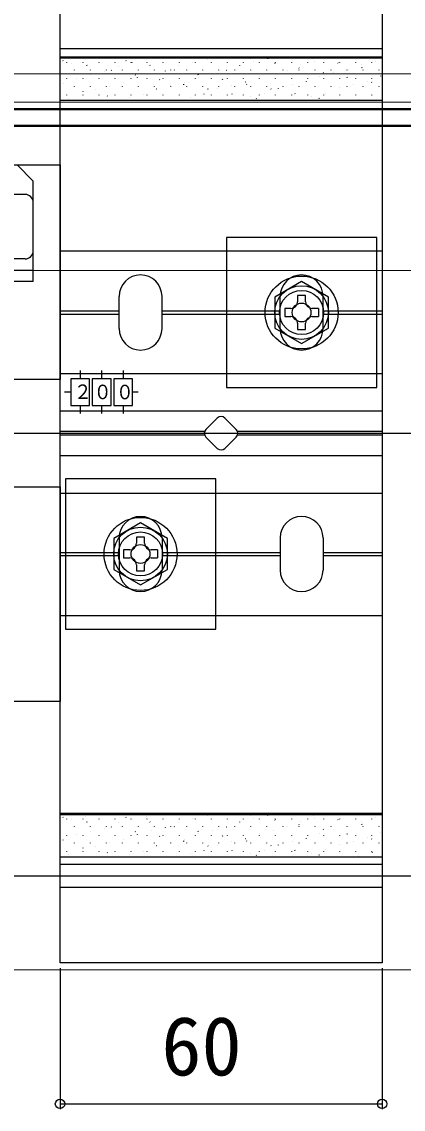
# Model space of a CAD drawing. Units: millimetres, scale not verified. Extents: x -875 to 875, y -1299 to 1293.
# Drawn here: x 96.9 to 167.9, y 760.2 to 962.9 of the extents above; entities that cross this region are included whole.
import ezdxf
from ezdxf.enums import TextEntityAlignment as Align

# ---------------------------------------------------------------- set-up
doc = ezdxf.new("R2010")
doc.units = ezdxf.units.MM
doc.header["$LTSCALE"] = 8
doc.layers.add('0-4_YKK_12', color=2, linetype='Continuous', lineweight=18)
for name, color, linetype in [('0-5_YKK_13', 4, 'Continuous'), ('0-7_YKK_D', 6, 'Continuous'), ('0-9_YSS_K', 3, 'Continuous')]:
    doc.layers.add(name, color=color, linetype=linetype)
doc.styles.add('ＭＳ ゴシック', font='')
doc.styles.get('ＭＳ ゴシック').set_extended_font_data('MS Gothic')

msp = doc.modelspace()

# ---------------------------------------------------------------- linework, layer by layer
at = {"layer": '0-4_YKK_12'}
for p, q in [((825.228, 953.2), (-285.5, 953.2)), ((389, 947.9), (69, 947.9)), ((389, 946.7), (69, 946.7)), ((389, 943.4), (69, 943.4)), ((389, 916.5), (69, 916.5)), ((-96, 786.2), (194.152, 786.2))]:
    msp.add_line(p, q, dxfattribs=at)
at = {"layer": '0-5_YKK_13'}
for p, q in [((104, 957.903), (164, 957.903)), ((104, 956.376), (164, 956.376)), ((104, 948.215), (104, 956.376)), ((104, 956.189), (164, 956.189)), ((104.575, 955.583), (104.52, 955.666)), ((105.299, 955.291), (105.299, 955.341)), ((106.083, 955.182), (106.079, 955.191)), ((108.289, 955.291), (108.289, 955.341)), ((108.712, 955.781), (108.708, 955.79)), ((109.079, 954.699), (109.023, 954.782)), ((111.279, 955.291), (111.279, 955.341)), ((114.269, 955.291), (114.269, 955.341)), ((116.305, 955.619), (116.25, 955.702)), ((117.259, 955.291), (117.259, 955.341)), ((117.419, 955.259), (117.416, 955.268)), ((120.048, 955.857), (120.045, 955.867)), ((120.249, 955.291), (120.249, 955.341)), ((120.808, 954.735), (120.753, 954.818)), ((123.239, 955.291), (123.239, 955.341)), ((126.144, 954.689), (126.141, 954.699)), ((126.229, 955.291), (126.229, 955.341)), ((128.756, 955.335), (128.753, 955.345)), ((129.219, 955.291), (129.219, 955.341)), ((131.385, 955.934), (131.382, 955.944)), ((132.209, 955.291), (132.209, 955.341)), ((135.199, 955.291), (135.199, 955.341)), ((137.481, 954.766), (137.477, 954.775)), ((138.189, 955.291), (138.189, 955.341)), ((139.56, 955.999), (139.505, 956.083)), ((140.093, 955.412), (140.089, 955.421)), ((141.179, 955.291), (141.179, 955.341)), ((142.722, 956.011), (142.718, 956.02)), ((144.063, 955.115), (144.008, 955.198)), ((144.169, 955.291), (144.169, 955.341)), ((147.159, 955.291), (147.159, 955.341)), ((148.817, 954.843), (148.814, 954.852)), ((150.149, 955.291), (150.149, 955.341)), ((151.29, 956.035), (151.234, 956.119)), ((151.429, 955.489), (151.426, 955.498)), ((153.139, 955.291), (153.139, 955.341)), ((154.058, 956.087), (154.055, 956.097)), ((155.793, 955.151), (155.738, 955.234)), ((156.129, 955.291), (156.129, 955.341)), ((159.119, 955.291), (159.119, 955.341)), ((160.154, 954.919), (160.151, 954.929)), ((162.109, 955.291), (162.109, 955.341)), ((162.766, 955.565), (162.763, 955.575)), ((106.674, 953.866), (106.674, 953.916)), ((109.664, 953.866), (109.664, 953.916)), ((109.683, 953.038), (109.68, 953.047)), ((112.312, 953.637), (112.309, 953.646)), ((112.654, 953.866), (112.654, 953.916)), ((113.582, 953.814), (113.527, 953.897)), ((114.807, 954.613), (114.804, 954.622)), ((115.644, 953.866), (115.644, 953.916)), ((118.085, 952.93), (118.03, 953.013)), ((118.634, 953.866), (118.634, 953.916)), ((121.02, 953.114), (121.016, 953.124)), ((121.624, 953.866), (121.624, 953.916)), ((123.649, 953.713), (123.645, 953.723)), ((124.614, 953.866), (124.614, 953.916)), ((125.311, 953.85), (125.256, 953.933)), ((127.604, 953.866), (127.604, 953.916)), ((129.815, 952.966), (129.759, 953.049)), ((130.594, 953.866), (130.594, 953.916)), ((132.356, 953.191), (132.353, 953.2)), ((133.584, 953.866), (133.584, 953.916)), ((134.985, 953.79), (134.982, 953.799)), ((136.574, 953.866), (136.574, 953.916)), ((139.564, 953.866), (139.564, 953.916)), ((142.554, 953.866), (142.554, 953.916)), ((143.693, 953.268), (143.69, 953.277)), ((145.544, 953.866), (145.544, 953.916)), ((146.322, 953.867), (146.319, 953.876)), ((148.566, 954.231), (148.511, 954.314)), ((148.534, 953.866), (148.534, 953.916)), ((151.524, 953.866), (151.524, 953.916)), ((152.417, 952.698), (152.414, 952.708)), ((153.07, 953.346), (153.014, 953.43)), ((154.514, 953.866), (154.514, 953.916)), ((155.03, 953.344), (155.026, 953.354)), ((157.504, 953.866), (157.504, 953.916)), ((157.659, 953.943), (157.655, 953.953)), ((160.296, 954.267), (160.241, 954.35)), ((160.494, 953.866), (160.494, 953.916)), ((163.484, 953.866), (163.484, 953.916)), ((163.754, 952.775), (163.751, 952.784)), ((104.575, 951.416), (104.572, 951.425)), ((105.299, 952.251), (105.299, 952.301)), ((106.674, 950.826), (106.674, 950.876)), ((107.071, 952.392), (107.067, 952.401)), ((108.289, 952.251), (108.289, 952.301)), ((109.664, 950.826), (109.664, 950.876)), ((111.279, 952.251), (111.279, 952.301)), ((112.654, 950.826), (112.654, 950.876)), ((113.283, 950.894), (113.28, 950.903)), ((114.269, 952.251), (114.269, 952.301)), ((115.644, 950.826), (115.644, 950.876)), ((115.912, 951.492), (115.909, 951.502)), ((117.259, 952.251), (117.259, 952.301)), ((118.407, 952.468), (118.404, 952.478)), ((118.634, 950.826), (118.634, 950.876)), ((120.249, 952.251), (120.249, 952.301)), ((121.624, 950.826), (121.624, 950.876)), ((122.588, 952.045), (122.533, 952.129)), ((123.239, 952.251), (123.239, 952.301)), ((124.614, 950.826), (124.614, 950.876)), ((124.62, 950.97), (124.617, 950.98)), ((126.229, 952.251), (126.229, 952.301)), ((127.091, 951.161), (127.036, 951.244)), ((127.249, 951.569), (127.245, 951.579)), ((127.604, 950.826), (127.604, 950.876)), ((129.219, 952.251), (129.219, 952.301)), ((129.744, 952.545), (129.741, 952.554)), ((130.594, 950.826), (130.594, 950.876)), ((132.209, 952.251), (132.209, 952.301)), ((133.584, 950.826), (133.584, 950.876)), ((134.318, 952.081), (134.263, 952.165)), ((135.199, 952.251), (135.199, 952.301)), ((135.957, 951.047), (135.953, 951.056)), ((136.574, 950.826), (136.574, 950.876)), ((138.189, 952.251), (138.189, 952.301)), ((138.585, 951.646), (138.582, 951.655)), ((138.821, 951.197), (138.766, 951.28)), ((139.564, 950.826), (139.564, 950.876)), ((141.081, 952.622), (141.077, 952.631)), ((141.179, 952.251), (141.179, 952.301)), ((142.554, 950.826), (142.554, 950.876)), ((144.169, 952.251), (144.169, 952.301)), ((145.544, 950.826), (145.544, 950.876)), ((147.159, 952.251), (147.159, 952.301)), ((147.293, 951.124), (147.29, 951.133)), ((148.534, 950.826), (148.534, 950.876)), ((149.922, 951.722), (149.919, 951.732)), ((150.149, 952.251), (150.149, 952.301)), ((151.524, 950.826), (151.524, 950.876)), ((153.139, 952.251), (153.139, 952.301)), ((154.514, 950.826), (154.514, 950.876)), ((156.129, 952.251), (156.129, 952.301)), ((157.504, 950.826), (157.504, 950.876)), ((157.573, 952.462), (157.518, 952.545)), ((158.63, 951.2), (158.627, 951.21)), ((159.119, 952.251), (159.119, 952.301)), ((160.494, 950.826), (160.494, 950.876)), ((161.259, 951.799), (161.255, 951.808)), ((162.076, 951.577), (162.021, 951.661)), ((162.109, 952.251), (162.109, 952.301)), ((163.484, 950.826), (163.484, 950.876)), ((105.299, 949.211), (105.299, 949.261)), ((105.547, 948.673), (105.543, 948.682)), ((108.176, 949.272), (108.172, 949.281)), ((108.34, 949.896), (108.284, 949.979)), ((108.289, 949.211), (108.289, 949.261)), ((110.671, 950.248), (110.668, 950.257)), ((111.279, 949.211), (111.279, 949.261)), ((112.843, 949.011), (112.788, 949.095)), ((114.269, 949.211), (114.269, 949.261)), ((116.883, 948.749), (116.88, 948.759)), ((117.259, 949.211), (117.259, 949.261)), ((119.512, 949.348), (119.509, 949.358)), ((120.249, 949.211), (120.249, 949.261)), ((122.008, 950.324), (122.004, 950.334)), ((123.239, 949.211), (123.239, 949.261)), ((126.229, 949.211), (126.229, 949.261)), ((128.22, 948.826), (128.217, 948.835)), ((129.219, 949.211), (129.219, 949.261)), ((130.849, 949.425), (130.846, 949.434)), ((131.595, 950.276), (131.539, 950.36)), ((132.209, 949.211), (132.209, 949.261)), ((133.344, 950.401), (133.341, 950.41)), ((135.199, 949.211), (135.199, 949.261)), ((136.098, 949.392), (136.043, 949.475)), ((138.189, 949.211), (138.189, 949.261)), ((139.557, 948.903), (139.553, 948.912)), ((141.179, 949.211), (141.179, 949.261)), ((142.186, 949.502), (142.182, 949.511)), ((143.324, 950.312), (143.269, 950.396)), ((144.169, 949.211), (144.169, 949.261)), ((144.681, 950.477), (144.678, 950.487)), ((147.159, 949.211), (147.159, 949.261)), ((147.827, 949.428), (147.772, 949.511)), ((150.149, 949.211), (150.149, 949.261)), ((150.893, 948.979), (150.89, 948.989)), ((152.331, 948.543), (152.275, 948.627)), ((153.139, 949.211), (153.139, 949.261)), ((153.522, 949.578), (153.519, 949.588)), ((156.018, 950.554), (156.014, 950.564)), ((156.129, 949.211), (156.129, 949.261)), ((159.119, 949.211), (159.119, 949.261)), ((162.109, 949.211), (162.109, 949.261)), ((162.23, 949.056), (162.227, 949.065)), ((136.945, 948.257), (136.941, 948.266)), ((140.601, 948.507), (140.546, 948.591)), ((148.281, 948.333), (148.278, 948.343)), ((159.618, 948.41), (159.615, 948.419)), ((96, 936.2), (99, 933.2)), ((97.5, 930.7), (80.5, 930.7)), ((99, 920.2), (99, 929.2)), ((97.5, 918.7), (80.5, 918.7)), ((104, 920.2), (164, 920.2)), ((99, 916.5), (71.5, 916.5)), ((99, 914.5), (71.5, 914.5)), ((115, 905.7), (115, 911.7)), ((123, 905.7), (123, 911.7)), ((145, 905.7), (145, 911.7)), ((149.75, 911.85), (148.25, 911.85)), ((148.25, 911.85), (148.25, 910.7)), ((149.75, 910.7), (149.75, 911.85)), ((153, 905.7), (153, 911.7)), ((104, 909), (115, 909)), ((104, 908.4), (115, 908.4)), ((123, 909), (145, 909)), ((123, 908.4), (145, 908.4)), ((147, 909.45), (145.85, 909.45)), ((152.15, 909.45), (151, 909.45)), ((152.15, 909.45), (152.15, 907.95)), ((153, 909), (164, 909)), ((153, 908.4), (164, 908.4)), ((148.25, 906.7), (148.25, 905.55)), ((149.75, 905.55), (149.75, 906.7)), ((151, 907.95), (152.15, 907.95)), ((148.25, 905.55), (149.75, 905.55)), ((104, 897.35), (164, 897.35)), ((107.75, 897.91), (107.75, 896.35)), ((111.75, 897.91), (111.75, 896.35)), ((115.75, 897.91), (115.75, 896.35)), ((106, 893.85), (104.829, 893.85)), ((118.535, 893.85), (117.5, 893.85)), ((104, 890.35), (164, 890.35)), ((107.75, 891.35), (107.75, 889.875)), ((111.75, 891.35), (111.75, 889.875)), ((115.75, 891.35), (115.75, 889.875)), ((131.172, 886.907), (133.293, 889.028)), ((134.707, 889.028), (136.828, 886.907)), ((130.925, 886.5), (104, 886.5)), ((104, 885.9), (130.925, 885.9)), ((164, 886.5), (137.075, 886.5)), ((137.075, 885.9), (164, 885.9)), ((133.293, 883.372), (131.172, 885.493)), ((136.828, 885.493), (134.707, 883.372)), ((104, 882.05), (164, 882.05)), ((104, 875.05), (164, 875.05)), ((115, 866.7), (115, 860.7)), ((119.75, 866.85), (118.25, 866.85)), ((118.25, 866.85), (118.25, 865.7)), ((119.75, 865.7), (119.75, 866.85)), ((123, 866.7), (123, 860.7)), ((145, 866.7), (145, 860.7)), ((153, 866.7), (153, 860.7)), ((104, 864), (115, 864)), ((117, 864.45), (115.85, 864.45)), ((122.15, 864.45), (121, 864.45)), ((122.15, 864.45), (122.15, 862.95)), ((123, 864), (145, 864)), ((153, 864), (164, 864)), ((104, 863.4), (115, 863.4)), ((118.25, 861.7), (118.25, 860.55)), ((119.75, 860.55), (119.75, 861.7)), ((121, 862.95), (122.15, 862.95)), ((123, 863.4), (145, 863.4)), ((153, 863.4), (164, 863.4)), ((118.25, 860.55), (119.75, 860.55)), ((104, 852.2), (164, 852.2)), ((104, 807.182), (104, 815.402)), ((104, 815.402), (164, 815.402)), ((104, 815.154), (164, 815.154)), ((120.048, 814.824), (120.045, 814.833)), ((131.385, 814.901), (131.382, 814.91)), ((139.56, 814.966), (139.505, 815.049)), ((142.722, 814.977), (142.718, 814.987)), ((151.29, 815.002), (151.234, 815.085)), ((154.058, 815.054), (154.055, 815.063)), ((104.575, 814.549), (104.52, 814.633)), ((105.299, 814.258), (105.299, 814.308)), ((106.083, 814.148), (106.079, 814.158)), ((106.674, 812.833), (106.674, 812.883)), ((108.289, 814.258), (108.289, 814.308)), ((108.712, 814.747), (108.708, 814.757)), ((109.079, 813.665), (109.023, 813.748)), ((109.664, 812.833), (109.664, 812.883)), ((111.279, 814.258), (111.279, 814.308)), ((112.654, 812.833), (112.654, 812.883)), ((113.582, 812.781), (113.527, 812.864)), ((114.269, 814.258), (114.269, 814.308)), ((114.807, 813.579), (114.804, 813.588)), ((115.644, 812.833), (115.644, 812.883)), ((116.305, 814.585), (116.25, 814.669)), ((117.259, 814.258), (117.259, 814.308)), ((117.419, 814.225), (117.416, 814.234)), ((118.634, 812.833), (118.634, 812.883)), ((120.249, 814.258), (120.249, 814.308)), ((120.808, 813.701), (120.753, 813.784)), ((121.624, 812.833), (121.624, 812.883)), ((123.239, 814.258), (123.239, 814.308)), ((124.614, 812.833), (124.614, 812.883)), ((125.311, 812.816), (125.256, 812.9)), ((126.144, 813.656), (126.141, 813.665)), ((126.229, 814.258), (126.229, 814.308)), ((127.604, 812.833), (127.604, 812.883)), ((128.756, 814.302), (128.753, 814.311)), ((129.219, 814.258), (129.219, 814.308)), ((130.594, 812.833), (130.594, 812.883)), ((132.209, 814.258), (132.209, 814.308)), ((133.584, 812.833), (133.584, 812.883)), ((135.199, 814.258), (135.199, 814.308)), ((136.574, 812.833), (136.574, 812.883)), ((137.481, 813.732), (137.477, 813.742)), ((138.189, 814.258), (138.189, 814.308)), ((139.564, 812.833), (139.564, 812.883)), ((140.093, 814.378), (140.089, 814.388)), ((141.179, 814.258), (141.179, 814.308)), ((142.554, 812.833), (142.554, 812.883)), ((144.063, 814.081), (144.008, 814.165)), ((144.169, 814.258), (144.169, 814.308)), ((145.544, 812.833), (145.544, 812.883)), ((146.322, 812.833), (146.319, 812.842)), ((147.159, 814.258), (147.159, 814.308)), ((148.566, 813.197), (148.511, 813.28)), ((148.534, 812.833), (148.534, 812.883)), ((148.817, 813.809), (148.814, 813.818)), ((150.149, 814.258), (150.149, 814.308)), ((151.429, 814.455), (151.426, 814.464)), ((151.524, 812.833), (151.524, 812.883)), ((153.139, 814.258), (153.139, 814.308)), ((154.514, 812.833), (154.514, 812.883)), ((155.793, 814.117), (155.738, 814.201)), ((156.129, 814.258), (156.129, 814.308)), ((157.504, 812.833), (157.504, 812.883)), ((157.659, 812.91), (157.655, 812.919)), ((159.119, 814.258), (159.119, 814.308)), ((160.154, 813.886), (160.151, 813.895)), ((160.296, 813.233), (160.241, 813.316)), ((160.494, 812.833), (160.494, 812.883)), ((162.109, 814.258), (162.109, 814.308)), ((162.766, 814.532), (162.763, 814.541)), ((163.484, 812.833), (163.484, 812.883)), ((105.299, 811.218), (105.299, 811.268)), ((107.071, 811.358), (107.067, 811.368)), ((108.289, 811.218), (108.289, 811.268)), ((109.683, 812.004), (109.68, 812.014)), ((111.279, 811.218), (111.279, 811.268)), ((112.312, 812.603), (112.309, 812.612)), ((114.269, 811.218), (114.269, 811.268)), ((117.259, 811.218), (117.259, 811.268)), ((118.085, 811.896), (118.03, 811.979)), ((118.407, 811.435), (118.404, 811.444)), ((120.249, 811.218), (120.249, 811.268)), ((121.02, 812.081), (121.016, 812.09)), ((122.588, 811.012), (122.533, 811.095)), ((123.239, 811.218), (123.239, 811.268)), ((123.649, 812.68), (123.645, 812.689)), ((126.229, 811.218), (126.229, 811.268)), ((129.219, 811.218), (129.219, 811.268)), ((129.744, 811.511), (129.741, 811.521)), ((129.815, 811.932), (129.759, 812.015)), ((132.209, 811.218), (132.209, 811.268)), ((132.356, 812.157), (132.353, 812.167)), ((134.318, 811.048), (134.263, 811.131)), ((134.985, 812.756), (134.982, 812.766)), ((135.199, 811.218), (135.199, 811.268)), ((138.189, 811.218), (138.189, 811.268)), ((141.081, 811.588), (141.077, 811.598)), ((141.179, 811.218), (141.179, 811.268)), ((143.693, 812.234), (143.69, 812.244)), ((144.169, 811.218), (144.169, 811.268)), ((147.159, 811.218), (147.159, 811.268)), ((150.149, 811.218), (150.149, 811.268)), ((152.417, 811.665), (152.414, 811.674)), ((153.07, 812.313), (153.014, 812.396)), ((153.139, 811.218), (153.139, 811.268)), ((155.03, 812.311), (155.026, 812.32)), ((156.129, 811.218), (156.129, 811.268)), ((157.573, 811.428), (157.518, 811.512)), ((159.119, 811.218), (159.119, 811.268)), ((162.109, 811.218), (162.109, 811.268)), ((163.754, 811.741), (163.751, 811.751)), ((104.575, 810.382), (104.572, 810.392)), ((106.674, 809.793), (106.674, 809.843)), ((108.34, 808.862), (108.284, 808.946)), ((109.664, 809.793), (109.664, 809.843)), ((110.671, 809.214), (110.668, 809.223)), ((112.654, 809.793), (112.654, 809.843)), ((113.283, 809.86), (113.28, 809.869)), ((115.644, 809.793), (115.644, 809.843)), ((115.912, 810.459), (115.909, 810.468)), ((118.634, 809.793), (118.634, 809.843)), ((121.624, 809.793), (121.624, 809.843)), ((122.008, 809.291), (122.004, 809.3)), ((124.614, 809.793), (124.614, 809.843)), ((124.62, 809.937), (124.617, 809.946)), ((127.091, 810.127), (127.036, 810.211)), ((127.249, 810.536), (127.245, 810.545)), ((127.604, 809.793), (127.604, 809.843)), ((130.594, 809.793), (130.594, 809.843)), ((131.595, 809.243), (131.539, 809.326)), ((133.344, 809.367), (133.341, 809.377)), ((133.584, 809.793), (133.584, 809.843)), ((135.957, 810.013), (135.953, 810.023)), ((136.574, 809.793), (136.574, 809.843)), ((138.585, 810.612), (138.582, 810.622)), ((138.821, 810.163), (138.766, 810.247)), ((139.564, 809.793), (139.564, 809.843)), ((142.554, 809.793), (142.554, 809.843)), ((143.324, 809.279), (143.269, 809.362)), ((144.681, 809.444), (144.678, 809.453)), ((145.544, 809.793), (145.544, 809.843)), ((147.293, 810.09), (147.29, 810.099)), ((148.534, 809.793), (148.534, 809.843)), ((149.922, 810.689), (149.919, 810.698)), ((151.524, 809.793), (151.524, 809.843)), ((154.514, 809.793), (154.514, 809.843)), ((156.018, 809.521), (156.014, 809.53)), ((157.504, 809.793), (157.504, 809.843)), ((158.63, 810.167), (158.627, 810.176)), ((160.494, 809.793), (160.494, 809.843)), ((161.259, 810.765), (161.255, 810.775)), ((162.076, 810.544), (162.021, 810.627)), ((163.484, 809.793), (163.484, 809.843)), ((105.299, 808.178), (105.299, 808.228)), ((105.547, 807.639), (105.543, 807.649)), ((108.176, 808.238), (108.172, 808.247)), ((108.289, 808.178), (108.289, 808.228)), ((111.279, 808.178), (111.279, 808.228)), ((112.843, 807.978), (112.788, 808.061)), ((114.269, 808.178), (114.269, 808.228)), ((116.883, 807.716), (116.88, 807.725)), ((117.259, 808.178), (117.259, 808.228)), ((119.512, 808.315), (119.509, 808.324)), ((120.249, 808.178), (120.249, 808.228)), ((123.239, 808.178), (123.239, 808.228)), ((126.229, 808.178), (126.229, 808.228)), ((128.22, 807.792), (128.217, 807.802)), ((129.219, 808.178), (129.219, 808.228)), ((130.849, 808.391), (130.846, 808.401)), ((132.209, 808.178), (132.209, 808.228)), ((135.199, 808.178), (135.199, 808.228)), ((136.098, 808.358), (136.043, 808.442)), ((136.945, 807.223), (136.941, 807.232)), ((138.189, 808.178), (138.189, 808.228)), ((139.557, 807.869), (139.553, 807.879)), ((140.601, 807.474), (140.546, 807.557)), ((141.179, 808.178), (141.179, 808.228)), ((142.186, 808.468), (142.182, 808.477)), ((144.169, 808.178), (144.169, 808.228)), ((147.159, 808.178), (147.159, 808.228)), ((147.827, 808.394), (147.772, 808.478)), ((148.281, 807.3), (148.278, 807.309)), ((150.149, 808.178), (150.149, 808.228)), ((150.893, 807.946), (150.89, 807.955)), ((152.331, 807.51), (152.275, 807.593)), ((153.139, 808.178), (153.139, 808.228)), ((153.522, 808.545), (153.519, 808.554)), ((156.129, 808.178), (156.129, 808.228)), ((159.119, 808.178), (159.119, 808.228)), ((159.618, 807.376), (159.615, 807.386)), ((162.109, 808.178), (162.109, 808.228)), ((162.23, 808.022), (162.227, 808.032)), ((104, 805.876), (164, 805.876)), ((104, 801.6), (164, 801.6))]:
    msp.add_line(p, q, dxfattribs=at)
for points in [[(164, 984.9), (164, 787.5), (104, 787.5), (104, 984.9)], [(395, 946.55), (395, 943.55), (63, 943.55), (63, 946.55)], [(104, 936.2), (104, 896.2), (64, 896.2), (64, 936.2)], [(135, 922.7), (135, 894.7), (163, 894.7), (163, 922.7)], [(154, 911.587), (149, 914.474), (144, 911.587), (144, 905.813), (149, 902.926), (154, 905.813)], [(106, 891.35), (109.5, 891.35), (109.5, 896.35), (106, 896.35)], [(110, 891.35), (113.5, 891.35), (113.5, 896.35), (110, 896.35)], [(114, 891.35), (117.5, 891.35), (117.5, 896.35), (114, 896.35)], [(105, 877.7), (105, 849.7), (133, 849.7), (133, 877.7)], [(104, 876.2), (104, 836.2), (64, 836.2), (64, 876.2)], [(124, 866.587), (119, 869.474), (114, 866.587), (114, 860.813), (119, 857.926), (124, 860.813)]]:
    msp.add_lwpolyline(points, close=True, dxfattribs=at)
for points in [[(164, 956.376), (164, 948.215), (104, 948.215)], [(99, 914.5), (99, 916.5), (99, 933.2)], [(145.85, 909.45), (145.85, 907.95), (147, 907.95)], [(115.85, 864.45), (115.85, 862.95), (117, 862.95)], [(164, 815.402), (164, 807.182), (104, 807.182)]]:
    msp.add_lwpolyline(points, dxfattribs=at)
for centre, radius in [((149, 908.7), 6.8), ((149, 908.7), 5), ((149, 908.7), 4.1), ((149, 908.7), 1.75), ((119, 863.7), 6.8), ((119, 863.7), 5), ((119, 863.7), 4.1), ((119, 863.7), 1.75)]:
    msp.add_circle(centre, radius, dxfattribs=at)
for centre, radius, start, end in [((97.5, 929.2), 1.5, 0, 90), ((97.5, 920.2), 1.5, 270, 0), ((119, 911.7), 4, 0, 180), ((149, 911.7), 4, 0, 180), ((147, 910.7), 1.25, 270, 0), ((151, 910.7), 1.25, 180, 270), ((147, 906.7), 1.25, 0, 90), ((151, 906.7), 1.25, 90, 180), ((119, 905.7), 4, 180, 0), ((149, 905.7), 4, 180, 0), ((134, 888.321), 1, 45, 135), ((131.879, 886.2), 1, 135, 225), ((136.121, 886.2), 1, 315, 45), ((134, 884.079), 1, 225, 315), ((119, 866.7), 4, 0, 180), ((149, 866.7), 4, 0, 180), ((117, 865.7), 1.25, 270, 0), ((121, 865.7), 1.25, 180, 270), ((117, 861.7), 1.25, 0, 90), ((121, 861.7), 1.25, 90, 180), ((119, 860.7), 4, 180, 0), ((149, 860.7), 4, 180, 0)]:
    msp.add_arc(centre, radius, start, end, dxfattribs=at)
at = {"layer": '0-7_YKK_D'}
for p, q in [((104, 786.5), (104, 760.2)), ((164, 786.5), (164, 760.2)), ((104, 761.2), (164, 761.2))]:
    msp.add_line(p, q, dxfattribs=at)
for centre in [(104, 761.2), (164, 761.2)]:
    msp.add_circle(centre, 0.875, dxfattribs=at)
at = {"layer": '0-9_YSS_K'}
for p, q in [((-196, 886.2), (828.228, 886.2)), ((-113.5, 803.7), (825.228, 803.7))]:
    msp.add_line(p, q, dxfattribs=at)

# ---------------------------------------------------------------- texts
at = {"layer": '0-5_YKK_13', "style": 'ＭＳ ゴシック', "width": 0.9}
for s, p in [('２', (106.594, 891.768)), ('０', (110.283, 891.728)), ('０', (114.42, 891.71))]:
    msp.add_text(s, height=2.711, dxfattribs=at).set_placement(p, align=Align.BOTTOM_LEFT)
at = {"layer": '0-7_YKK_D', "style": 'ＭＳ ゴシック'}
msp.add_text('60', height=11, dxfattribs=at).set_placement((122.878, 763.2), align=Align.BOTTOM_LEFT)

doc.saveas('drawing.dxf')
